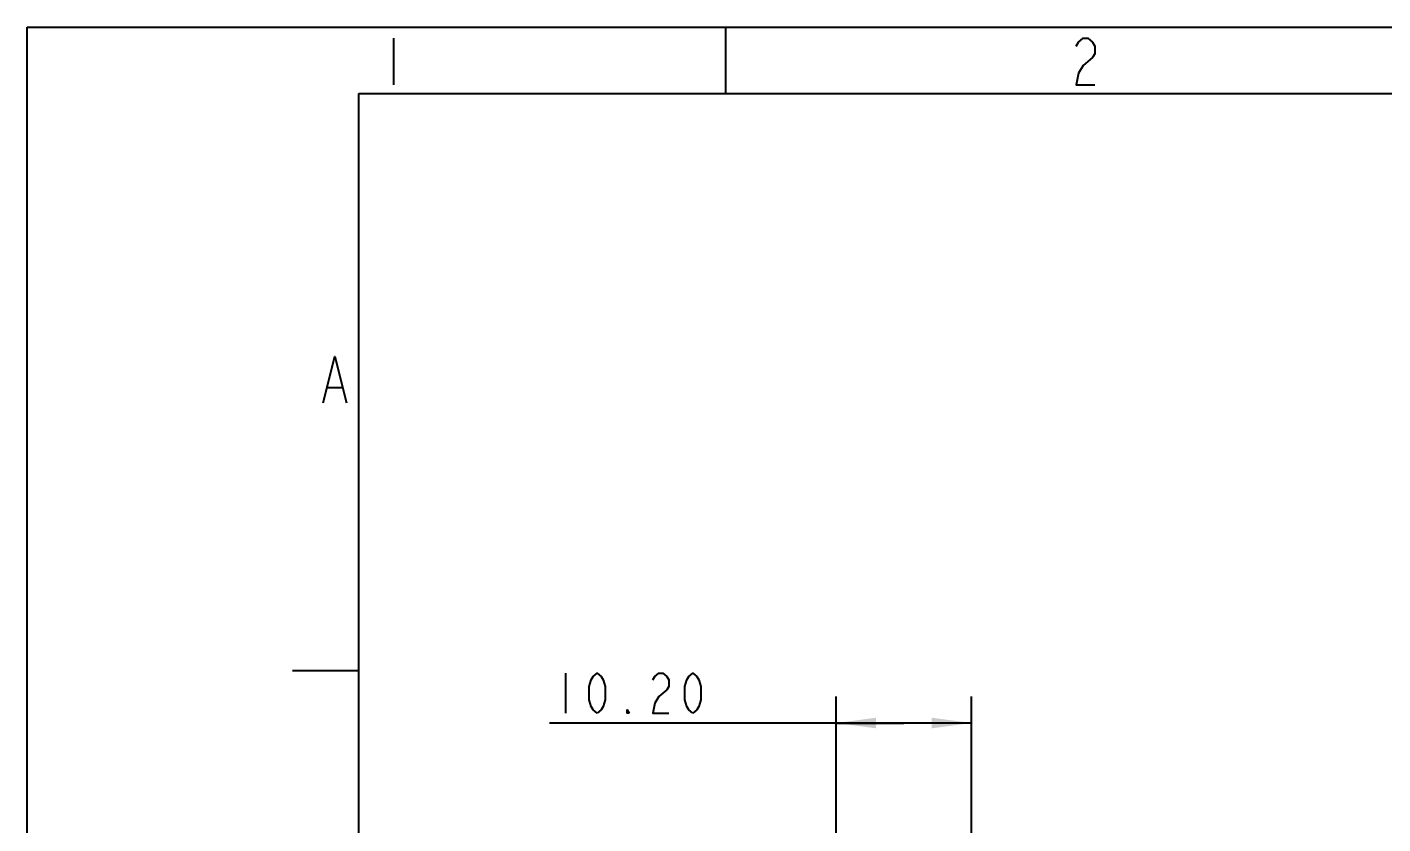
# Model space of a CAD drawing. Header units: millimetres. Extents: x 0 to 210, y 0 to 297.
# Drawn here: x 0 to 102.1, y 236.9 to 297 of the extents above; entities that cross this region are included whole.
import ezdxf

# ---------------------------------------------------------------- set-up
doc = ezdxf.new("R2010")
doc.units = ezdxf.units.MM
doc.header["$LTSCALE"] = 19.36
doc.layers.get('0').update_dxf_attribs({"linetype": 'CONTINUOUS'})
doc.styles.get("Standard").update_dxf_attribs({"font": 'SIMPLEX.SHX', "width": 0.8})
doc.dimstyles.new('DIMSTYLE_1', dxfattribs={"dimtxt": 3, "dimasz": 3, "dimexe": 2, "dimexo": 0.35, "dimgap": 0.75, "dimtad": 1, "dimzin": 0, "dimdsep": 46, "dimtxsty": 'STANDARD', "dimblk": '_FILLED', "dimblk1": '_FILLED', "dimblk2": '_FILLED', "dimcen": 0.09, "dimazin": 0, "dimtp": 0.01, "dimtm": 0.01, "dimtfac": 1, "dimtofl": 0, "dimtmove": 0, "dimatfit": 3, "dimldrblk": '_FILLED', "dimfxl": 1, "dimtolj": 1, "dimtzin": 0, "dimarcsym": 0})

# ---------------------------------------------------------------- blocks, each defined once
blk = doc.blocks.new('_FILLED')
at = {"color": 0, "linetype": 'BYBLOCK'}
blk.add_solid([(0, 0), (-1, 0.133), (-1, -0.133)], dxfattribs=at)
blk = doc.blocks.new('*D0')
at = {"color": 2}
for p, q in [((60.96, 245.28), (60.96, 246.53)), ((71.16, 245.28), (71.16, 246.53)), ((60.96, 221.69), (60.96, 245.28)), ((71.16, 221.69), (71.16, 245.28)), ((66.06, 244.53), (39.35, 244.53)), ((60.96, 244.53), (66.06, 244.53)), ((71.16, 244.53), (66.06, 244.53))]:
    blk.add_line(p, q, dxfattribs=at)
at = {"color": 2, "xscale": 3, "yscale": 3, "zscale": 3, "rotation": 180}
blk.add_blockref('_FILLED', (60.96, 244.53), dxfattribs=at)
at = {"color": 2, "xscale": 3, "yscale": 3, "zscale": 3}
blk.add_blockref('_FILLED', (71.16, 244.53), dxfattribs=at)

msp = doc.modelspace()

# ---------------------------------------------------------------- linework, layer by layer
at = {"color": 7}
for p, q in [((0, 0), (0, 297)), ((0, 297), (210, 297)), ((25, 5), (25, 292)), ((25, 292), (205, 292))]:
    msp.add_line(p, q, dxfattribs=at)
at = {"color": 2}
for p, q in [((0, 0), (0, 297)), ((0, 297), (210, 297)), ((52.631, 292), (52.631, 297)), ((27.615, 296.156), (27.615, 292.656)), ((22.666, 269.838), (23.716, 269.838)), ((20, 248.5), (25, 248.5)), ((40.549, 248.278), (40.549, 245.278))]:
    msp.add_line(p, q, dxfattribs=at)
for points in [[(79.046, 295.573), (79.221, 295.865), (79.571, 296.156), (79.921, 296.156), (80.271, 295.865), (80.446, 295.573), (80.446, 294.99), (80.271, 294.698), (79.921, 294.406), (79.571, 294.115), (79.221, 293.531), (79.046, 292.656), (80.446, 292.656)], [(22.316, 268.672), (23.191, 272.172), (24.066, 268.672)], [(42.949, 245.278), (42.649, 245.528), (42.499, 245.778), (42.349, 246.278), (42.349, 247.278), (42.499, 247.778), (42.649, 248.028), (42.949, 248.278), (43.249, 248.028), (43.399, 247.778), (43.549, 247.278), (43.549, 246.278), (43.399, 245.778), (43.249, 245.528), (42.949, 245.278)], [(47.149, 247.778), (47.299, 248.028), (47.599, 248.278), (47.899, 248.278), (48.199, 248.028), (48.349, 247.778), (48.349, 247.278), (48.199, 247.028), (47.899, 246.778), (47.599, 246.528), (47.299, 246.028), (47.149, 245.278), (48.349, 245.278)], [(50.149, 245.278), (49.849, 245.528), (49.699, 245.778), (49.549, 246.278), (49.549, 247.278), (49.699, 247.778), (49.849, 248.028), (50.149, 248.278), (50.449, 248.028), (50.599, 247.778), (50.749, 247.278), (50.749, 246.278), (50.599, 245.778), (50.449, 245.528), (50.149, 245.278)], [(45.349, 245.278), (45.199, 245.278), (45.199, 245.528), (45.349, 245.278)]]:
    msp.add_lwpolyline(points, dxfattribs=at)

# ---------------------------------------------------------------- dimensions: what is measured, and where the dimension line sits
dim = msp.add_linear_dim(base=(71.164, 244.528), p1=(60.964, 221.341), p2=(71.164, 221.341), text='10.20', dimstyle='DIMSTYLE_1', dxfattribs=at)
dim.commit()
dim.dimension.update_dxf_attribs({"geometry": '*D0', "text_midpoint": (39.349, 244.528), "dimtype": 160})

doc.saveas('drawing.dxf')
